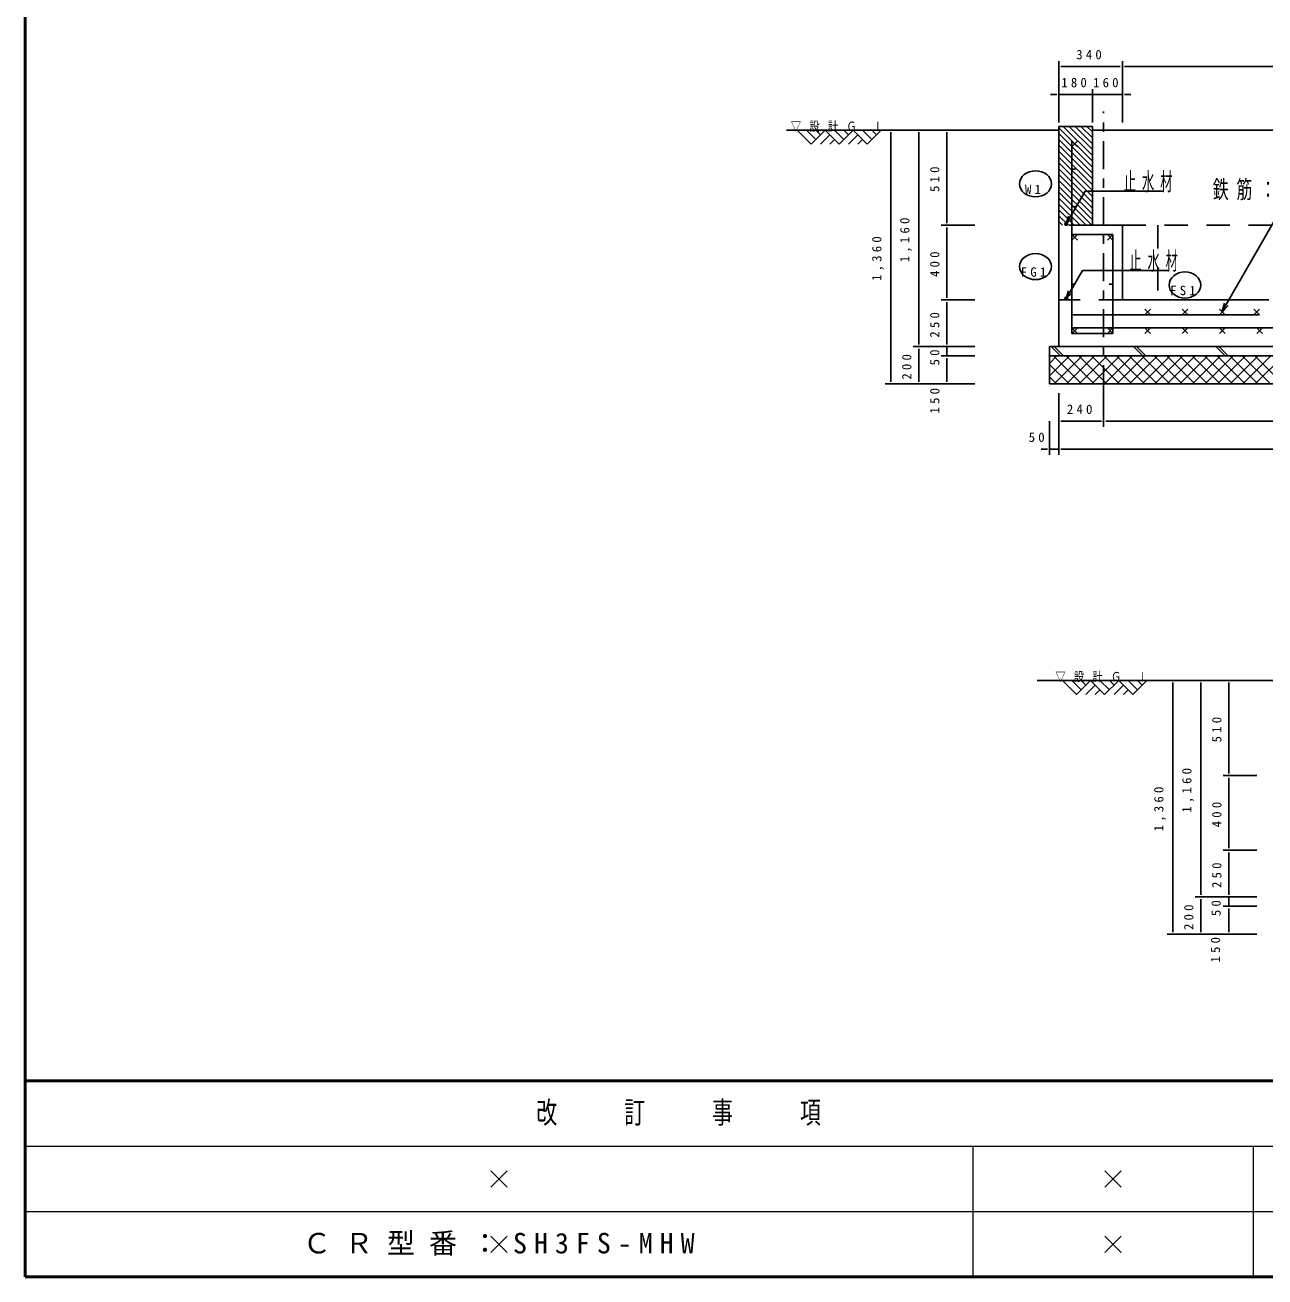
# Model space of a CAD drawing. Units: millimetres on the paper, enlarged 30 times, with parts at other scales. Extents: x -11550 to 187, y -62370 to 8010.
# Drawn here: x -11550 to -7567, y -26730 to -22706 of the extents above; entities that cross this region are included whole.
import ezdxf

# ---------------------------------------------------------------- set-up
doc = ezdxf.new("R2010")
doc.units = ezdxf.units.MM
doc.header["$LTSCALE"] = 30
doc.linetypes.add('USER1', pattern=[4.5, 2.5, -2])
doc.linetypes.add('USER2', pattern=[6, 3, -1, 1, -1])
doc.layers.add('layer1', color=4, linetype='Continuous', lineweight=25)
doc.styles.add('ＭＳ ゴシック', font='')
doc.styles.get('ＭＳ ゴシック').set_extended_font_data('MS Gothic')

# ---------------------------------------------------------------- blocks, each defined once
blk = doc.blocks.new('x')
at = {"color": 0, "linetype": 'Continuous', "lineweight": -2}
for p, q in [((-0.884, -0.884), (0.884, 0.884)), ((0.884, -0.884), (-0.884, 0.884))]:
    blk.add_line(p, q, dxfattribs=at)

msp = doc.modelspace()

# ---------------------------------------------------------------- linework, layer by layer
at = {"layer": 'layer1', "color": 7, "lineweight": 50}
for p, q in [((-11550, -18720), (-11550, -26730)), ((-11550, -26100), (0, -26100)), ((-11550, -26730), (0, -26730))]:
    msp.add_line(p, q, dxfattribs=at)
at = {"layer": 'layer1'}
for p, q in [((-8229, -22929.84), (-8229, -22821.84)), ((-8222.25, -22839.84), (-8215.5, -22839.84)), ((-8215.5, -22839.84), (-8038.5, -22839.84)), ((-8031.75, -22839.84), (-8038.5, -22839.84)), ((-8025, -22929.84), (-8025, -22821.84)), ((-8025, -22929.84), (-8025, -22821.84)), ((-8018.25, -22839.84), (-8011.5, -22839.84)), ((-8011.5, -22839.84), (-6676.5, -22839.84)), ((-8242.5, -22929.84), (-8256, -22929.84)), ((-8235.75, -22929.84), (-8242.5, -22929.84)), ((-8229, -23019.84), (-8229, -22911.84)), ((-8229, -22929.84), (-8121, -22929.84)), ((-8134.5, -22929.84), (-8148, -22929.84)), ((-8127.75, -22929.84), (-8134.5, -22929.84)), ((-8121, -23019.84), (-8121, -22911.84)), ((-8121, -23019.84), (-8121, -22911.84)), ((-8121, -22929.84), (-8025, -22929.84)), ((-8114.25, -22929.84), (-8107.5, -22929.84)), ((-8107.5, -22929.84), (-8094, -22929.84)), ((-8025, -23019.84), (-8025, -22911.84)), ((-8018.25, -22929.84), (-8011.5, -22929.84)), ((-8011.5, -22929.84), (-7998, -22929.84)), ((-9069.86, -23043.84), (-9024.86, -23088.84)), ((-9039.86, -23043.84), (-9009.86, -23073.84)), ((-9024.86, -23088.84), (-8979.86, -23043.84)), ((-9009.86, -23043.84), (-8994.86, -23058.84)), ((-8979.86, -23043.84), (-8934.86, -23088.84)), ((-8949.86, -23043.84), (-8919.86, -23073.84)), ((-8934.86, -23088.84), (-8889.86, -23043.84)), ((-8919.86, -23043.84), (-8904.86, -23058.84)), ((-8889.86, -23043.84), (-8844.86, -23088.84)), ((-8829.86, -23073.84), (-8859.86, -23043.84)), ((-8844.86, -23088.84), (-8799.86, -23043.84)), ((-8814.86, -23058.84), (-8829.86, -23043.84)), ((-8679, -23043.84), (-8787, -23043.84)), ((-8769, -23050.59), (-8769, -23057.34)), ((-8589, -23043.84), (-8697, -23043.84)), ((-8679, -23050.59), (-8679, -23057.34)), ((-8499, -23043.84), (-8607, -23043.84)), ((-8589, -23050.59), (-8589, -23057.34)), ((-8229, -23036.26), (-8121, -23144.26)), ((-8229, -23055.12), (-8121, -23163.12)), ((-8214.56, -23031.84), (-8121, -23125.4)), ((-8195.7, -23031.84), (-8121, -23106.54)), ((-8176.84, -23031.84), (-8121, -23087.68)), ((-8157.99, -23031.84), (-8121, -23068.82)), ((-8139.13, -23031.84), (-8121, -23049.97)), ((-8994.86, -23088.84), (-8964.86, -23058.84)), ((-8964.86, -23088.84), (-8949.86, -23073.84)), ((-8904.86, -23088.84), (-8874.86, -23058.84)), ((-8874.86, -23088.84), (-8859.86, -23073.84)), ((-8769, -23057.34), (-8769, -23846.34)), ((-8679, -23726.34), (-8679, -23057.34)), ((-8589, -23057.34), (-8589, -23336.34)), ((-8229, -23073.97), (-8121, -23181.97)), ((-8229, -23092.83), (-8121, -23200.83)), ((-8229, -23111.69), (-8121, -23219.69)), ((-8229, -23130.55), (-8121, -23238.55)), ((-8229, -23149.41), (-8121, -23257.41)), ((-8229, -23168.27), (-8121, -23276.27)), ((-8229, -23187.13), (-8121, -23295.13)), ((-8229, -23205.98), (-8121, -23313.98)), ((-8229, -23224.84), (-8121, -23332.84)), ((-8229, -23243.7), (-8122.86, -23349.84)), ((-8192.4, -23323.51), (-8144.15, -23239.94)), ((-8144.15, -23239.94), (-8042.71, -23239.94)), ((-8042.71, -23239.94), (-7894.52, -23239.94)), ((-8229, -23262.56), (-8141.72, -23349.84)), ((-8229, -23281.42), (-8160.58, -23349.84)), ((-7691.4, -23604.01), (-7499.37, -23271.41)), ((-8589, -23343.09), (-8589, -23336.34)), ((-8229, -23300.28), (-8179.44, -23349.84)), ((-8229, -23319.14), (-8198.3, -23349.84)), ((-8205, -23345.34), (-8198.25, -23320.14)), ((-8205, -23345.34), (-8192.4, -23323.51)), ((-8186.55, -23326.89), (-8205, -23345.34)), ((-8499, -23349.84), (-8607, -23349.84)), ((-8499, -23349.84), (-8607, -23349.84)), ((-8589, -23356.59), (-8589, -23363.34)), ((-8589, -23363.34), (-8589, -23576.34)), ((-8229, -23337.99), (-8217.16, -23349.84)), ((-8192.4, -23563.51), (-8152.86, -23495.03)), ((-8152.86, -23495.03), (-7995.24, -23495.03)), ((-7995.24, -23495.03), (-7877.05, -23495.03)), ((-8589, -23583.09), (-8589, -23576.34)), ((-8205, -23585.34), (-8198.25, -23560.14)), ((-8205, -23585.34), (-8192.4, -23563.51)), ((-8186.55, -23566.89), (-8205, -23585.34)), ((-8499, -23589.84), (-8607, -23589.84)), ((-8499, -23589.84), (-8607, -23589.84)), ((-8589, -23596.59), (-8589, -23603.34)), ((-8589, -23603.34), (-8589, -23726.34)), ((-7704, -23625.84), (-7697.25, -23600.64)), ((-7704, -23625.84), (-7691.4, -23604.01)), ((-7685.55, -23607.39), (-7704, -23625.84)), ((-8589, -23739.84), (-8697, -23739.84)), ((-8589, -23739.84), (-8697, -23739.84)), ((-8679, -23733.09), (-8679, -23726.34)), ((-8499, -23739.84), (-8607, -23739.84)), ((-8499, -23739.84), (-8607, -23739.84)), ((-8589, -23726.34), (-8589, -23712.84)), ((-8589, -23733.09), (-8589, -23726.34)), ((-8589, -23733.09), (-8589, -23726.34)), ((-8589, -23739.84), (-8589, -23769.84)), ((-8253.81, -23739.84), (-8223.81, -23769.84)), ((-8244.21, -23739.84), (-8214.21, -23769.84)), ((-7989.07, -23739.84), (-7959.07, -23769.84)), ((-7979.47, -23739.84), (-7949.47, -23769.84)), ((-7724.33, -23739.84), (-7694.33, -23769.84)), ((-7714.73, -23739.84), (-7684.73, -23769.84)), ((-8679, -23746.59), (-8679, -23753.34)), ((-8679, -23846.34), (-8679, -23753.34)), ((-8499, -23769.84), (-8607, -23769.84)), ((-8499, -23769.84), (-8607, -23769.84)), ((-8589, -23776.59), (-8589, -23783.34)), ((-8589, -23776.59), (-8589, -23783.34)), ((-8259, -23793.66), (-8235.18, -23769.84)), ((-8259, -23834.07), (-8194.77, -23769.84)), ((-8155.71, -23859.84), (-8245.71, -23769.84)), ((-8244.36, -23859.84), (-8154.36, -23769.84)), ((-8115.3, -23859.84), (-8205.3, -23769.84)), ((-8203.95, -23859.84), (-8113.95, -23769.84)), ((-8074.89, -23859.84), (-8164.89, -23769.84)), ((-8163.54, -23859.84), (-8073.54, -23769.84)), ((-8034.48, -23859.84), (-8124.48, -23769.84)), ((-8123.13, -23859.84), (-8033.13, -23769.84)), ((-7994.07, -23859.84), (-8084.07, -23769.84)), ((-8082.71, -23859.84), (-7992.71, -23769.84)), ((-7953.66, -23859.84), (-8043.66, -23769.84)), ((-8042.3, -23859.84), (-7952.3, -23769.84)), ((-7913.25, -23859.84), (-8003.25, -23769.84)), ((-8001.89, -23859.84), (-7911.89, -23769.84)), ((-7872.84, -23859.84), (-7962.84, -23769.84)), ((-7961.48, -23859.84), (-7871.48, -23769.84)), ((-7832.43, -23859.84), (-7922.43, -23769.84)), ((-7921.07, -23859.84), (-7831.07, -23769.84)), ((-7792.01, -23859.84), (-7882.01, -23769.84)), ((-7880.66, -23859.84), (-7790.66, -23769.84)), ((-7751.6, -23859.84), (-7841.6, -23769.84)), ((-7840.25, -23859.84), (-7750.25, -23769.84)), ((-7711.19, -23859.84), (-7801.19, -23769.84)), ((-7799.84, -23859.84), (-7709.84, -23769.84)), ((-7670.78, -23859.84), (-7760.78, -23769.84)), ((-7759.42, -23859.84), (-7669.42, -23769.84)), ((-7630.37, -23859.84), (-7720.37, -23769.84)), ((-7719.01, -23859.84), (-7629.01, -23769.84)), ((-7589.96, -23859.84), (-7679.96, -23769.84)), ((-7678.6, -23859.84), (-7588.6, -23769.84)), ((-7549.55, -23859.84), (-7639.55, -23769.84)), ((-7638.19, -23859.84), (-7548.19, -23769.84)), ((-7509.14, -23859.84), (-7599.14, -23769.84)), ((-7597.78, -23859.84), (-7507.78, -23769.84)), ((-8589, -23783.34), (-8589, -23796.84)), ((-8589, -23783.34), (-8589, -23846.34)), ((-8196.13, -23859.84), (-8259, -23796.96)), ((-8679, -23859.84), (-8787, -23859.84)), ((-8769, -23853.09), (-8769, -23846.34)), ((-8589, -23859.84), (-8697, -23859.84)), ((-8679, -23853.09), (-8679, -23846.34)), ((-8499, -23859.84), (-8607, -23859.84)), ((-8589, -23853.09), (-8589, -23846.34)), ((-8236.54, -23859.84), (-8259, -23837.38)), ((-8229, -23889.84), (-8229, -23997.84)), ((-8085, -23889.84), (-8085, -23997.84)), ((-8085, -23889.84), (-8085, -23997.84)), ((-8259, -23979.84), (-8259, -24087.84)), ((-8229, -23979.84), (-8229, -24087.84)), ((-8229, -23979.84), (-8229, -24087.84)), ((-8222.25, -23979.84), (-8215.5, -23979.84)), ((-8215.5, -23979.84), (-8098.5, -23979.84)), ((-8091.75, -23979.84), (-8098.5, -23979.84)), ((-8078.25, -23979.84), (-8071.5, -23979.84)), ((-8071.5, -23979.84), (-6616.5, -23979.84)), ((-8272.5, -24069.84), (-8286, -24069.84)), ((-8265.75, -24069.84), (-8272.5, -24069.84)), ((-8259, -24069.84), (-8229, -24069.84)), ((-8222.25, -24069.84), (-8215.5, -24069.84)), ((-8222.25, -24069.84), (-8215.5, -24069.84)), ((-8215.5, -24069.84), (-8202, -24069.84)), ((-8215.5, -24069.84), (-3334.5, -24069.84)), ((-8216.77, -24812.74), (-8171.77, -24857.74)), ((-8186.77, -24812.74), (-8156.77, -24842.74)), ((-8171.77, -24857.74), (-8126.77, -24812.74)), ((-8156.77, -24812.74), (-8141.77, -24827.74)), ((-8126.77, -24812.74), (-8081.77, -24857.74)), ((-8096.77, -24812.74), (-8066.77, -24842.74)), ((-8081.77, -24857.74), (-8036.77, -24812.74)), ((-8066.77, -24812.74), (-8051.77, -24827.74)), ((-8036.77, -24812.74), (-7991.77, -24857.74)), ((-7976.77, -24842.74), (-8006.77, -24812.74)), ((-7991.77, -24857.74), (-7946.77, -24812.74)), ((-7961.77, -24827.74), (-7976.77, -24812.74)), ((-7773, -24812.74), (-7881, -24812.74)), ((-7863, -24819.49), (-7863, -24826.24)), ((-7863, -25615.24), (-7863, -24826.24)), ((-7683, -24812.74), (-7791, -24812.74)), ((-7773, -24819.49), (-7773, -24826.24)), ((-7773, -25495.24), (-7773, -24826.24)), ((-7593, -24812.74), (-7701, -24812.74)), ((-7683, -24819.49), (-7683, -24826.24)), ((-7683, -25105.24), (-7683, -24826.24)), ((-8141.77, -24857.74), (-8111.77, -24827.74)), ((-8111.77, -24857.74), (-8096.77, -24842.74)), ((-8051.77, -24857.74), (-8021.77, -24827.74)), ((-8021.77, -24857.74), (-8006.77, -24842.74)), ((-7683, -25111.99), (-7683, -25105.24)), ((-7593, -25118.74), (-7701, -25118.74)), ((-7593, -25118.74), (-7701, -25118.74)), ((-7683, -25125.49), (-7683, -25132.24)), ((-7683, -25345.24), (-7683, -25132.24)), ((-7683, -25351.99), (-7683, -25345.24)), ((-7593, -25358.74), (-7701, -25358.74)), ((-7593, -25358.74), (-7701, -25358.74)), ((-7683, -25365.49), (-7683, -25372.24)), ((-7683, -25495.24), (-7683, -25372.24)), ((-7683, -25508.74), (-7791, -25508.74)), ((-7683, -25508.74), (-7791, -25508.74)), ((-7773, -25501.99), (-7773, -25495.24)), ((-7593, -25508.74), (-7701, -25508.74)), ((-7593, -25508.74), (-7701, -25508.74)), ((-7683, -25495.24), (-7683, -25481.74)), ((-7683, -25501.99), (-7683, -25495.24)), ((-7683, -25501.99), (-7683, -25495.24)), ((-7683, -25538.74), (-7683, -25508.74)), ((-7773, -25515.49), (-7773, -25522.24)), ((-7773, -25615.24), (-7773, -25522.24)), ((-7593, -25538.74), (-7701, -25538.74)), ((-7593, -25538.74), (-7701, -25538.74)), ((-7683, -25545.49), (-7683, -25552.24)), ((-7683, -25545.49), (-7683, -25552.24)), ((-7683, -25615.24), (-7683, -25552.24)), ((-7683, -25552.24), (-7683, -25565.74)), ((-7773, -25628.74), (-7881, -25628.74)), ((-7863, -25621.99), (-7863, -25615.24)), ((-7683, -25628.74), (-7791, -25628.74)), ((-7773, -25621.99), (-7773, -25615.24)), ((-7593, -25628.74), (-7701, -25628.74)), ((-7683, -25621.99), (-7683, -25615.24))]:
    msp.add_line(p, q, dxfattribs=at)
at = {"layer": 'layer1', "linetype": 'USER2'}
msp.add_line((-8085, -23889.84), (-8085, -22983.84), dxfattribs=at)
at = {"layer": 'layer1', "color": 20}
for p, q in [((-9104.05, -23043.84), (-8229, -23043.84)), ((-8121, -23043.84), (-3429, -23043.84)), ((-8187, -23097.84), (-8169, -23079.84)), ((-8169, -23097.84), (-8187, -23079.84)), ((-8187, -23079.84), (-8187, -23697.84)), ((-8187, -23169.84), (-8175, -23169.84)), ((-8187, -23289.84), (-8175, -23289.84)), ((-8200.5, -23345.34), (-8209.5, -23345.34)), ((-8200.59, -23344.44), (-8209.41, -23344.44)), ((-8200.59, -23346.24), (-8209.41, -23346.24)), ((-8200.88, -23343.54), (-8209.12, -23343.54)), ((-8200.88, -23347.14), (-8209.12, -23347.14)), ((-8201.4, -23342.64), (-8208.6, -23342.64)), ((-8201.4, -23348.04), (-8208.6, -23348.04)), ((-8202.3, -23341.74), (-8207.7, -23341.74)), ((-8202.3, -23348.94), (-8207.7, -23348.94)), ((-8169, -23397.84), (-8187, -23379.84)), ((-8187, -23397.84), (-8169, -23379.84)), ((-8187, -23379.84), (-8055, -23379.84)), ((-8055, -23397.84), (-8073, -23379.84)), ((-8073, -23397.84), (-8055, -23379.84)), ((-8055, -23379.84), (-8055, -23697.84)), ((-8187, -23538.84), (-8175, -23538.84)), ((-8055, -23538.84), (-8067, -23538.84)), ((-8200.5, -23585.34), (-8209.5, -23585.34)), ((-8200.59, -23584.44), (-8209.41, -23584.44)), ((-8200.59, -23586.24), (-8209.41, -23586.24)), ((-8200.88, -23583.54), (-8209.12, -23583.54)), ((-8200.88, -23587.14), (-8209.12, -23587.14)), ((-8201.4, -23582.64), (-8208.6, -23582.64)), ((-8201.4, -23588.04), (-8208.6, -23588.04)), ((-8202.3, -23581.74), (-8207.7, -23581.74)), ((-8202.3, -23588.94), (-8207.7, -23588.94)), ((-8187, -23637.84), (-7584.6, -23637.84)), ((-7935, -23637.84), (-7953, -23619.84)), ((-7953, -23637.84), (-7935, -23619.84)), ((-7815, -23637.84), (-7833, -23619.84)), ((-7833, -23637.84), (-7815, -23619.84)), ((-7695, -23637.84), (-7713, -23619.84)), ((-7713, -23637.84), (-7695, -23619.84)), ((-7584.6, -23637.84), (-7602.6, -23619.84)), ((-7602.6, -23637.84), (-7584.6, -23619.84)), ((-8169, -23697.84), (-8187, -23679.84)), ((-8187, -23697.84), (-8169, -23679.84)), ((-8187, -23679.84), (-3363, -23679.84)), ((-8187, -23697.84), (-8055, -23697.84)), ((-8055, -23697.84), (-8073, -23679.84)), ((-8073, -23697.84), (-8055, -23679.84)), ((-7935, -23697.84), (-7953, -23679.84)), ((-7953, -23697.84), (-7935, -23679.84)), ((-7815, -23697.84), (-7833, -23679.84)), ((-7833, -23697.84), (-7815, -23679.84)), ((-7695, -23697.84), (-7713, -23679.84)), ((-7713, -23697.84), (-7695, -23679.84)), ((-7575, -23697.84), (-7593, -23679.84)), ((-7593, -23697.84), (-7575, -23679.84)), ((-8298.85, -24812.74), (-7323, -24812.74))]:
    msp.add_line(p, q, dxfattribs=at)
at = {"layer": 'layer1', "color": 6}
for p, q in [((-8121, -23031.84), (-8229, -23031.84)), ((-8229, -23031.84), (-8229, -23589.84)), ((-8121, -23031.84), (-8121, -23349.84)), ((-8121, -23349.84), (-8025, -23349.84)), ((-8025, -23349.84), (-8025, -23589.84)), ((-8229, -23589.84), (-8229, -23739.84)), ((-8025, -23589.84), (-7554.6, -23589.84)), ((-8259, -23859.84), (-8259, -23739.84)), ((-3291, -23739.84), (-8259, -23739.84)), ((-3291, -23769.84), (-8259, -23769.84)), ((-3291, -23859.84), (-8259, -23859.84))]:
    msp.add_line(p, q, dxfattribs=at)
at = {"layer": 'layer1', "color": 6, "linetype": 'USER1'}
for p, q in [((-8121, -23349.84), (-8229, -23349.84)), ((-8025, -23589.84), (-8229, -23589.84))]:
    msp.add_line(p, q, dxfattribs=at)
at = {"layer": 'layer1', "linetype": 'USER1'}
for p, q in [((-8025, -23349.84), (-6663, -23349.84)), ((-7911, -23349.84), (-7911, -23589.84))]:
    msp.add_line(p, q, dxfattribs=at)
at = {"layer": 'layer1', "color": 7, "lineweight": 13}
for p, q in [((-11550, -26310), (-7305, -26310)), ((-8505, -26310), (-8505, -26730)), ((-7605, -26310), (-7605, -26730)), ((-11550, -26520), (-7305, -26520))]:
    msp.add_line(p, q, dxfattribs=at)
at = {"layer": 'layer1', "color": 3}
for points in [[(-8253, -23216.62), (-8253.98, -23208.43), (-8256.88, -23200.55), (-8261.6, -23193.29), (-8267.94, -23186.92), (-8275.67, -23181.7), (-8284.48, -23177.82), (-8294.05, -23175.43), (-8304, -23174.62), (-8313.95, -23175.43), (-8323.52, -23177.82), (-8332.33, -23181.7), (-8340.06, -23186.92), (-8346.4, -23193.29), (-8351.12, -23200.55), (-8354.02, -23208.43), (-8355, -23216.62), (-8354.02, -23224.82), (-8351.12, -23232.7), (-8346.4, -23239.96), (-8340.06, -23246.32), (-8332.33, -23251.54), (-8323.52, -23255.43), (-8313.95, -23257.82), (-8304, -23258.62), (-8294.05, -23257.82), (-8284.48, -23255.43), (-8275.67, -23251.54), (-8267.94, -23246.32), (-8261.6, -23239.96), (-8256.88, -23232.7), (-8253.98, -23224.82)], [(-8253, -23482.58), (-8253.98, -23474.39), (-8256.88, -23466.51), (-8261.6, -23459.25), (-8267.94, -23452.89), (-8275.67, -23447.66), (-8284.48, -23443.78), (-8294.05, -23441.39), (-8304, -23440.58), (-8313.95, -23441.39), (-8323.52, -23443.78), (-8332.33, -23447.66), (-8340.06, -23452.89), (-8346.4, -23459.25), (-8351.12, -23466.51), (-8354.02, -23474.39), (-8355, -23482.58), (-8354.02, -23490.78), (-8351.12, -23498.66), (-8346.4, -23505.92), (-8340.06, -23512.28), (-8332.33, -23517.51), (-8323.52, -23521.39), (-8313.95, -23523.78), (-8304, -23524.58), (-8294.05, -23523.78), (-8284.48, -23521.39), (-8275.67, -23517.51), (-8267.94, -23512.28), (-8261.6, -23505.92), (-8256.88, -23498.66), (-8253.98, -23490.78)], [(-7773, -23541.92), (-7773.98, -23533.72), (-7776.88, -23525.84), (-7781.6, -23518.58), (-7787.94, -23512.22), (-7795.67, -23506.99), (-7804.48, -23503.11), (-7814.05, -23500.72), (-7824, -23499.92), (-7833.95, -23500.72), (-7843.52, -23503.11), (-7852.33, -23506.99), (-7860.06, -23512.22), (-7866.4, -23518.58), (-7871.12, -23525.84), (-7874.02, -23533.72), (-7875, -23541.92), (-7874.02, -23550.11), (-7871.12, -23557.99), (-7866.4, -23565.25), (-7860.06, -23571.61), (-7852.33, -23576.84), (-7843.52, -23580.72), (-7833.95, -23583.11), (-7824, -23583.92), (-7814.05, -23583.11), (-7804.48, -23580.72), (-7795.67, -23576.84), (-7787.94, -23571.61), (-7781.6, -23565.25), (-7776.88, -23557.99), (-7773.98, -23550.11)]]:
    msp.add_lwpolyline(points, close=True, dxfattribs=at)
at = {"layer": 'layer1', "color": 20}
for centre in [(-8205, -23345.34), (-8205, -23585.34)]:
    msp.add_circle(centre, 4.5, dxfattribs=at)

# ---------------------------------------------------------------- block references
at = {"layer": 'layer1', "color": 7, "xscale": 30, "yscale": 30}
for p in [(-10027.5, -26415), (-8055, -26415), (-10027.5, -26625), (-8055, -26625)]:
    msp.add_blockref('x', p, dxfattribs=at)

# ---------------------------------------------------------------- texts
at = {"layer": 'layer1', "color": 3, "char_height": 30.15, "style": 'ＭＳ ゴシック'}
for s, insert, attachment_point in [('\\T1.5;340', (-8127, -22801.27), 5), ('\\T1.5;180', (-8175, -22891.27), 5), ('\\T1.5;160', (-8073, -22891.27), 5), ('\\T1.81;\\W0.8;▽設計Ｇ.Ｌ', (-9090, -23049.93), 7), ('\\T1.5;W1', (-8337.83, -23249.71), 7), ('\\T1.5;FG1', (-8351.33, -23515.67), 7), ('\\T1.5;FS1', (-7871.33, -23575), 7), ('\\T1.5;240', (-8157, -23941.27), 5), ('\\T1.5;50', (-8295.06, -24031.27), 5), ('\\T1.81;\\W0.8;▽設計Ｇ.Ｌ', (-8240.1, -24818.84), 7)]:
    msp.add_mtext(s, dxfattribs=dict(at, insert=insert, attachment_point=attachment_point))
at = {"layer": 'layer1', "color": 3, "char_height": 30.15, "attachment_point": 5, "rotation": 90, "style": 'ＭＳ ゴシック'}
for s, insert in [('\\T1.5;510', (-8627.57, -23196.84)), ('\\T1.5;1,160', (-8720.17, -23391.84)), ('\\T1.5;1,360', (-8810.17, -23451.84)), ('\\T1.5;400', (-8627.57, -23469.84)), ('\\T1.5;250', (-8627.57, -23664.84)), ('\\T1.5;200', (-8717.57, -23799.84)), ('\\T1.5;50', (-8627.57, -23769.52)), ('\\T1.5;150', (-8627.57, -23908.65)), ('\\T1.5;510', (-7721.57, -24965.74)), ('\\T1.5;1,160', (-7814.17, -25160.74)), ('\\T1.5;1,360', (-7904.17, -25220.74)), ('\\T1.5;400', (-7721.57, -25238.74)), ('\\T1.5;250', (-7721.57, -25433.74)), ('\\T1.5;200', (-7811.57, -25568.74)), ('\\T1.5;50', (-7723.77, -25539.52)), ('\\T1.5;150', (-7725.76, -25673.28))]:
    msp.add_mtext(s, dxfattribs=dict(at, insert=insert))
at = {"layer": 'layer1', "color": 2, "char_height": 57.18, "attachment_point": 7, "style": 'ＭＳ ゴシック'}
for s, insert in [('\\T1.5;\\W0.5;止水材', (-8020.04, -23244.12)), ('\\T1.5;\\W0.65;鉄筋：縦横共\\~D13-@200ダブル', (-7734.36, -23275.59)), ('\\T1.5;\\W0.5;止水材', (-8002.57, -23499.21))]:
    msp.add_mtext(s, dxfattribs=dict(at, insert=insert))
at = {"layer": 'layer1', "insert": (-9907.5, -26205), "char_height": 70.38, "attachment_point": 4, "style": 'ＭＳ ゴシック'}
msp.add_mtext('\\T1.4;\\W0.7;改\u3000\u3000訂\u3000\u3000事\u3000\u3000項', dxfattribs=at)
at = {"layer": 'layer1', "color": 7, "insert": (-10657.5, -26625), "char_height": 65.98, "attachment_point": 4, "style": 'ＭＳ ゴシック'}
msp.add_mtext('\\T1.5;ＣＲ型番：SH3FS-MHW', dxfattribs=at)

doc.saveas('drawing.dxf')
